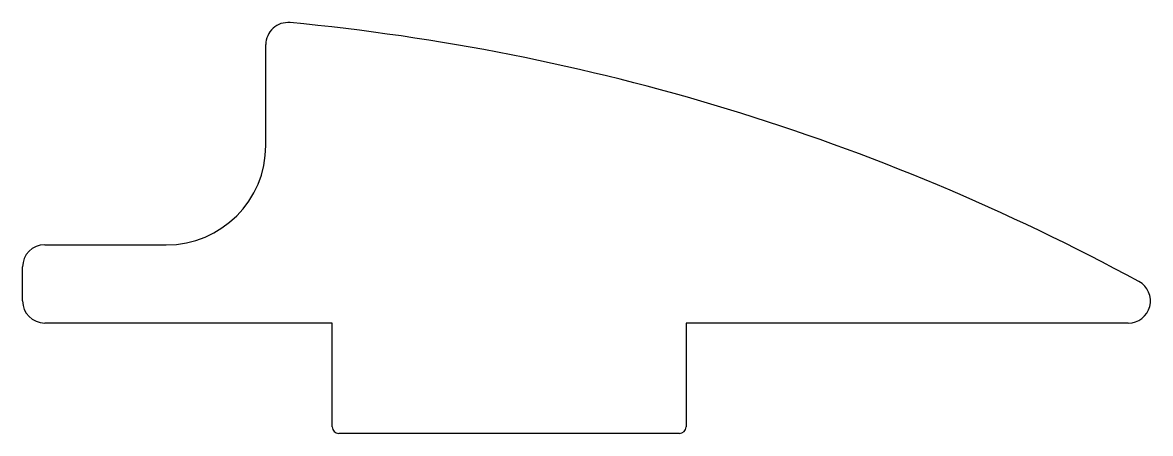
# Model space of a CAD drawing. Extents: x 430.4 to 481.4, y 681.8 to 700.4.
import ezdxf

# ---------------------------------------------------------------- set-up
doc = ezdxf.new("R2010")
doc.units = 0
doc.layers.get('0').update_dxf_attribs({"linetype": 'CONTINUOUS'})

msp = doc.modelspace()

# ---------------------------------------------------------------- linework, layer by layer
for p, q in [((441.431, 694.855), (441.431, 699.421)), ((431.431, 690.355), (436.931, 690.355)), ((430.431, 687.815), (430.431, 689.355)), ((444.431, 686.815), (431.431, 686.815)), ((444.431, 682.115), (444.431, 686.815)), ((480.431, 686.815), (460.431, 686.815)), ((460.431, 686.815), (460.431, 682.115)), ((460.131, 681.815), (444.731, 681.815))]:
    msp.add_line(p, q)
for centre, radius, start, end in [((442.431, 699.421), 1, 84.5928, 180), ((433.102, 600.861), 100, 61.44048, 84.59282), ((436.931, 694.855), 4.5, 270, 0), ((431.431, 689.355), 1, 90, 180), ((480.431, 687.815), 1, 270, 61.4405), ((431.431, 687.815), 1, 180, 270), ((444.731, 682.115), 0.3, 180, 270), ((460.131, 682.115), 0.3, 270, 0)]:
    msp.add_arc(centre, radius, start, end)

doc.saveas('drawing.dxf')
